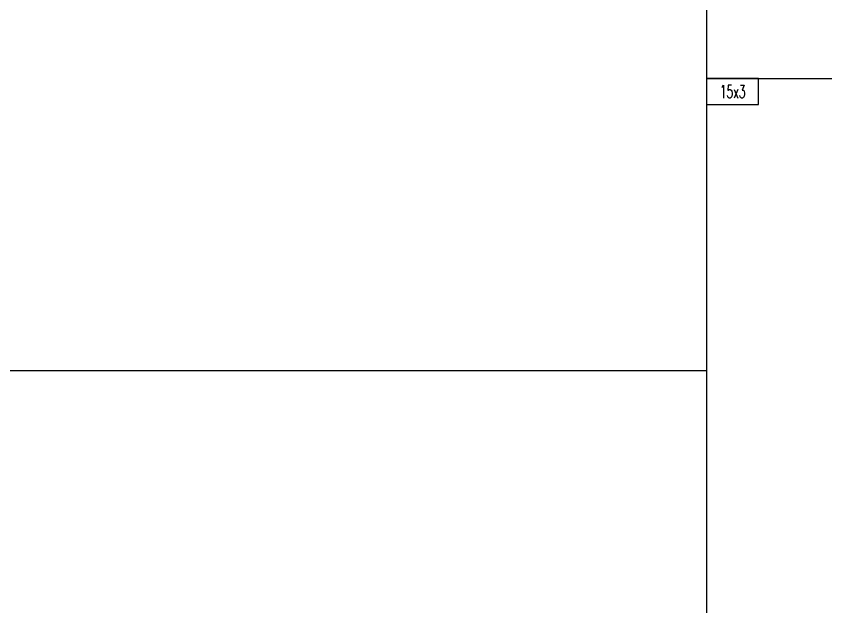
# Model space of a CAD drawing. Header units: millimetres. Extents: x 173893 to 258446, y -176540 to -123824.
# Drawn here: x 207822 to 210938, y -131220 to -128947 of the extents above; entities that cross this region are included whole.
import ezdxf
from ezdxf.enums import TextEntityAlignment as Align

# ---------------------------------------------------------------- set-up
doc = ezdxf.new("R2010")
doc.units = ezdxf.units.MM
doc.header["$LTSCALE"] = 3
doc.layers.add('@.DM. NÉT CHÍNH', color=7, linetype='Continuous')
doc.styles.add('Ann_w01', font='romans.shx', dxfattribs={"width": 0.6, "bigfont": 'chineset.shx'})

msp = doc.modelspace()

# ---------------------------------------------------------------- linework, layer by layer
msp.add_lwpolyline([(210479.46, -129287.03), (210679.46, -129287.03), (210679.46, -129187.03), (210479.46, -129187.03)], close=True)
at = {"layer": '@.DM. NÉT CHÍNH', "linetype": 'Continuous'}
for p, q in [((210479.46, -124247.34), (210479.46, -137826.43)), ((210479.46, -129187.03), (215177.7, -129187.03)), ((201737.57, -130310.71), (210479.46, -130310.71))]:
    msp.add_line(p, q, dxfattribs=at)

# ---------------------------------------------------------------- texts
at = {"color": 1, "style": 'Ann_w01', "width": 0.6}
msp.add_text('15x3', height=50, dxfattribs=at).set_placement((210579.46, -129237.03), align=Align.MIDDLE_CENTER)

doc.saveas('drawing.dxf')
